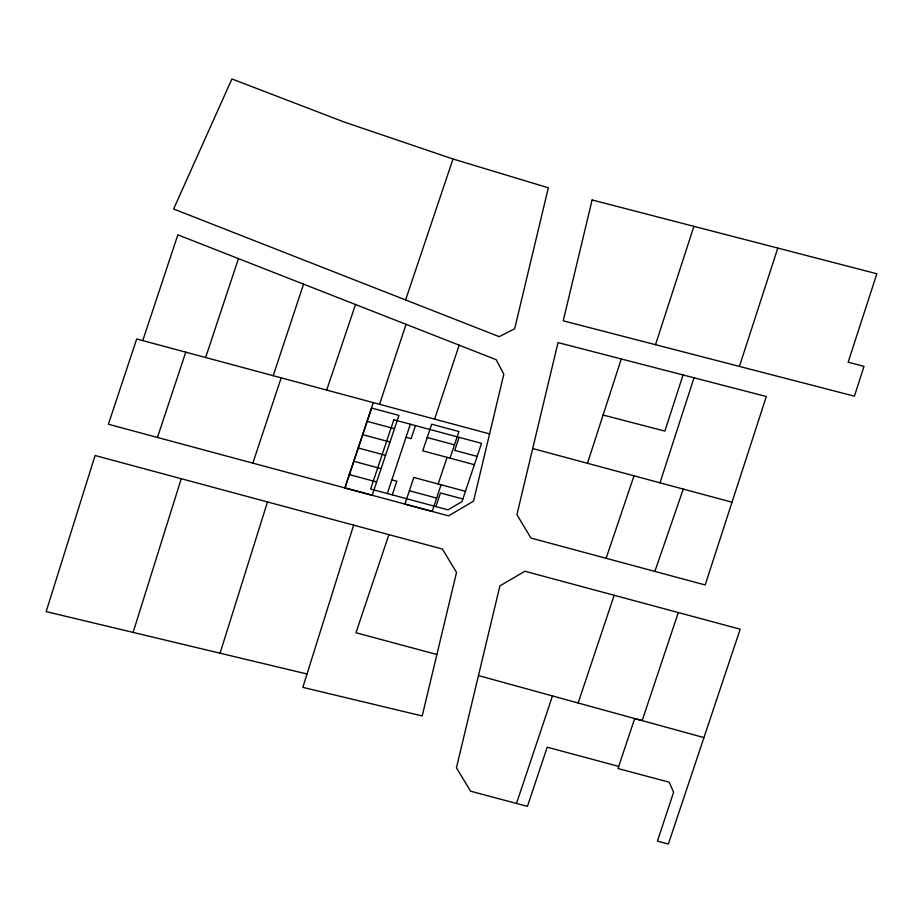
<?xml version="1.0" encoding="UTF-8"?>
<svg xmlns="http://www.w3.org/2000/svg" width="923" height="923" viewBox="0 0 923 923"><rect width="100%" height="100%" fill="white"/><g stroke="black" fill="none" stroke-linecap="round" stroke-linejoin="round"><path stroke-width="1.38" d="M353.647 525.141L302.836 687.381L422.203 715.948L456.527 572.398L442.382 549.035L95.092 455.512L46.15 611.614L307.036 673.998M133.108 632.405L181.254 478.714M220.066 653.207L267.485 501.939M587.455 463.288L621.283 358.966M655.503 344.706L693.877 226.423M683.078 374.969L558.023 342.595L516.903 514.665L530.979 538.063L705.172 584.963L766.321 396.509L683.078 374.969L664.86 431.099L603.1 415.027M659.991 482.821L694.015 377.807M739.415 366.408L777.777 248.137M379.549 404.355L406.039 324.342M344.902 487.932L371.646 408.07L398.921 415.396L372.177 495.259L108.383 424.245L136.708 338.96L142.765 340.599L177.851 234.834L496.182 359.693L503.82 374.184L473.545 501.166L448.566 515.853L344.902 487.921L373.227 402.636M157.441 437.456L185.765 352.171M205.633 357.524L238.457 258.613M273.185 375.73L303.552 284.146M252.844 463.138L281.157 377.865M387.325 493.528L410.343 424.222M434.618 419.169L459.158 345.167M678.313 612.514L642.166 720.586L634.689 718.544L617.995 768.536L669.163 782.185L673.605 792.222L657.43 841.118L668.356 844.037L740.188 629.198L524.899 571.245L499.885 585.897L456.435 767.821L470.58 791.184L516.499 803.46L552.473 695.93M578.144 702.991L614.176 595.277M405.612 299.952L453.008 158.998L548.331 187.796L514.676 328.715L499.239 336.664L173.616 208.99L231.915 78.963L343.841 121.905L453.008 158.998M392.275 494.855L396.832 481.229L391.86 479.891M415.465 425.595L411.104 438.644L406.016 437.271M388.906 534.636L355.966 632.74L436.902 654.511M438.171 483.987L447.09 457.358M441.102 484.783L432.195 511.4L404.909 504.073L413.827 477.456L465.446 491.313M450.02 458.154L458.939 431.537L431.664 424.199L422.746 450.816L474.364 464.696M435.921 506.589L440.479 492.963L462.885 498.985M459.112 437.329L454.751 450.378L477.145 456.389M326.673 390.117L355.505 304.521M606.134 558.288L634.009 475.818M654.869 571.406L683.285 489.086M516.499 803.46L527.425 806.367L547.212 747.192L618.71 766.402M142.765 340.599L489.594 433.914M532.709 448.543L732.043 502.216M367.192 421.373L394.467 428.71M427.199 437.514L454.485 444.84M362.727 434.687L390.014 442.025M358.274 448.001L385.549 455.327M353.821 461.304L381.095 468.642M349.356 474.618L376.642 481.944M409.374 490.759L436.648 498.097M478.472 675.578L703.937 737.592M592.105 199.956L563.226 320.823L854.421 396.175L864.02 366.316L848.145 362.22L876.85 273.762L592.105 199.956M393.833 419.78L370.631 489.04L448.024 509.842L461.996 501.616L481.518 443.352L393.833 419.78"/></g></svg>
